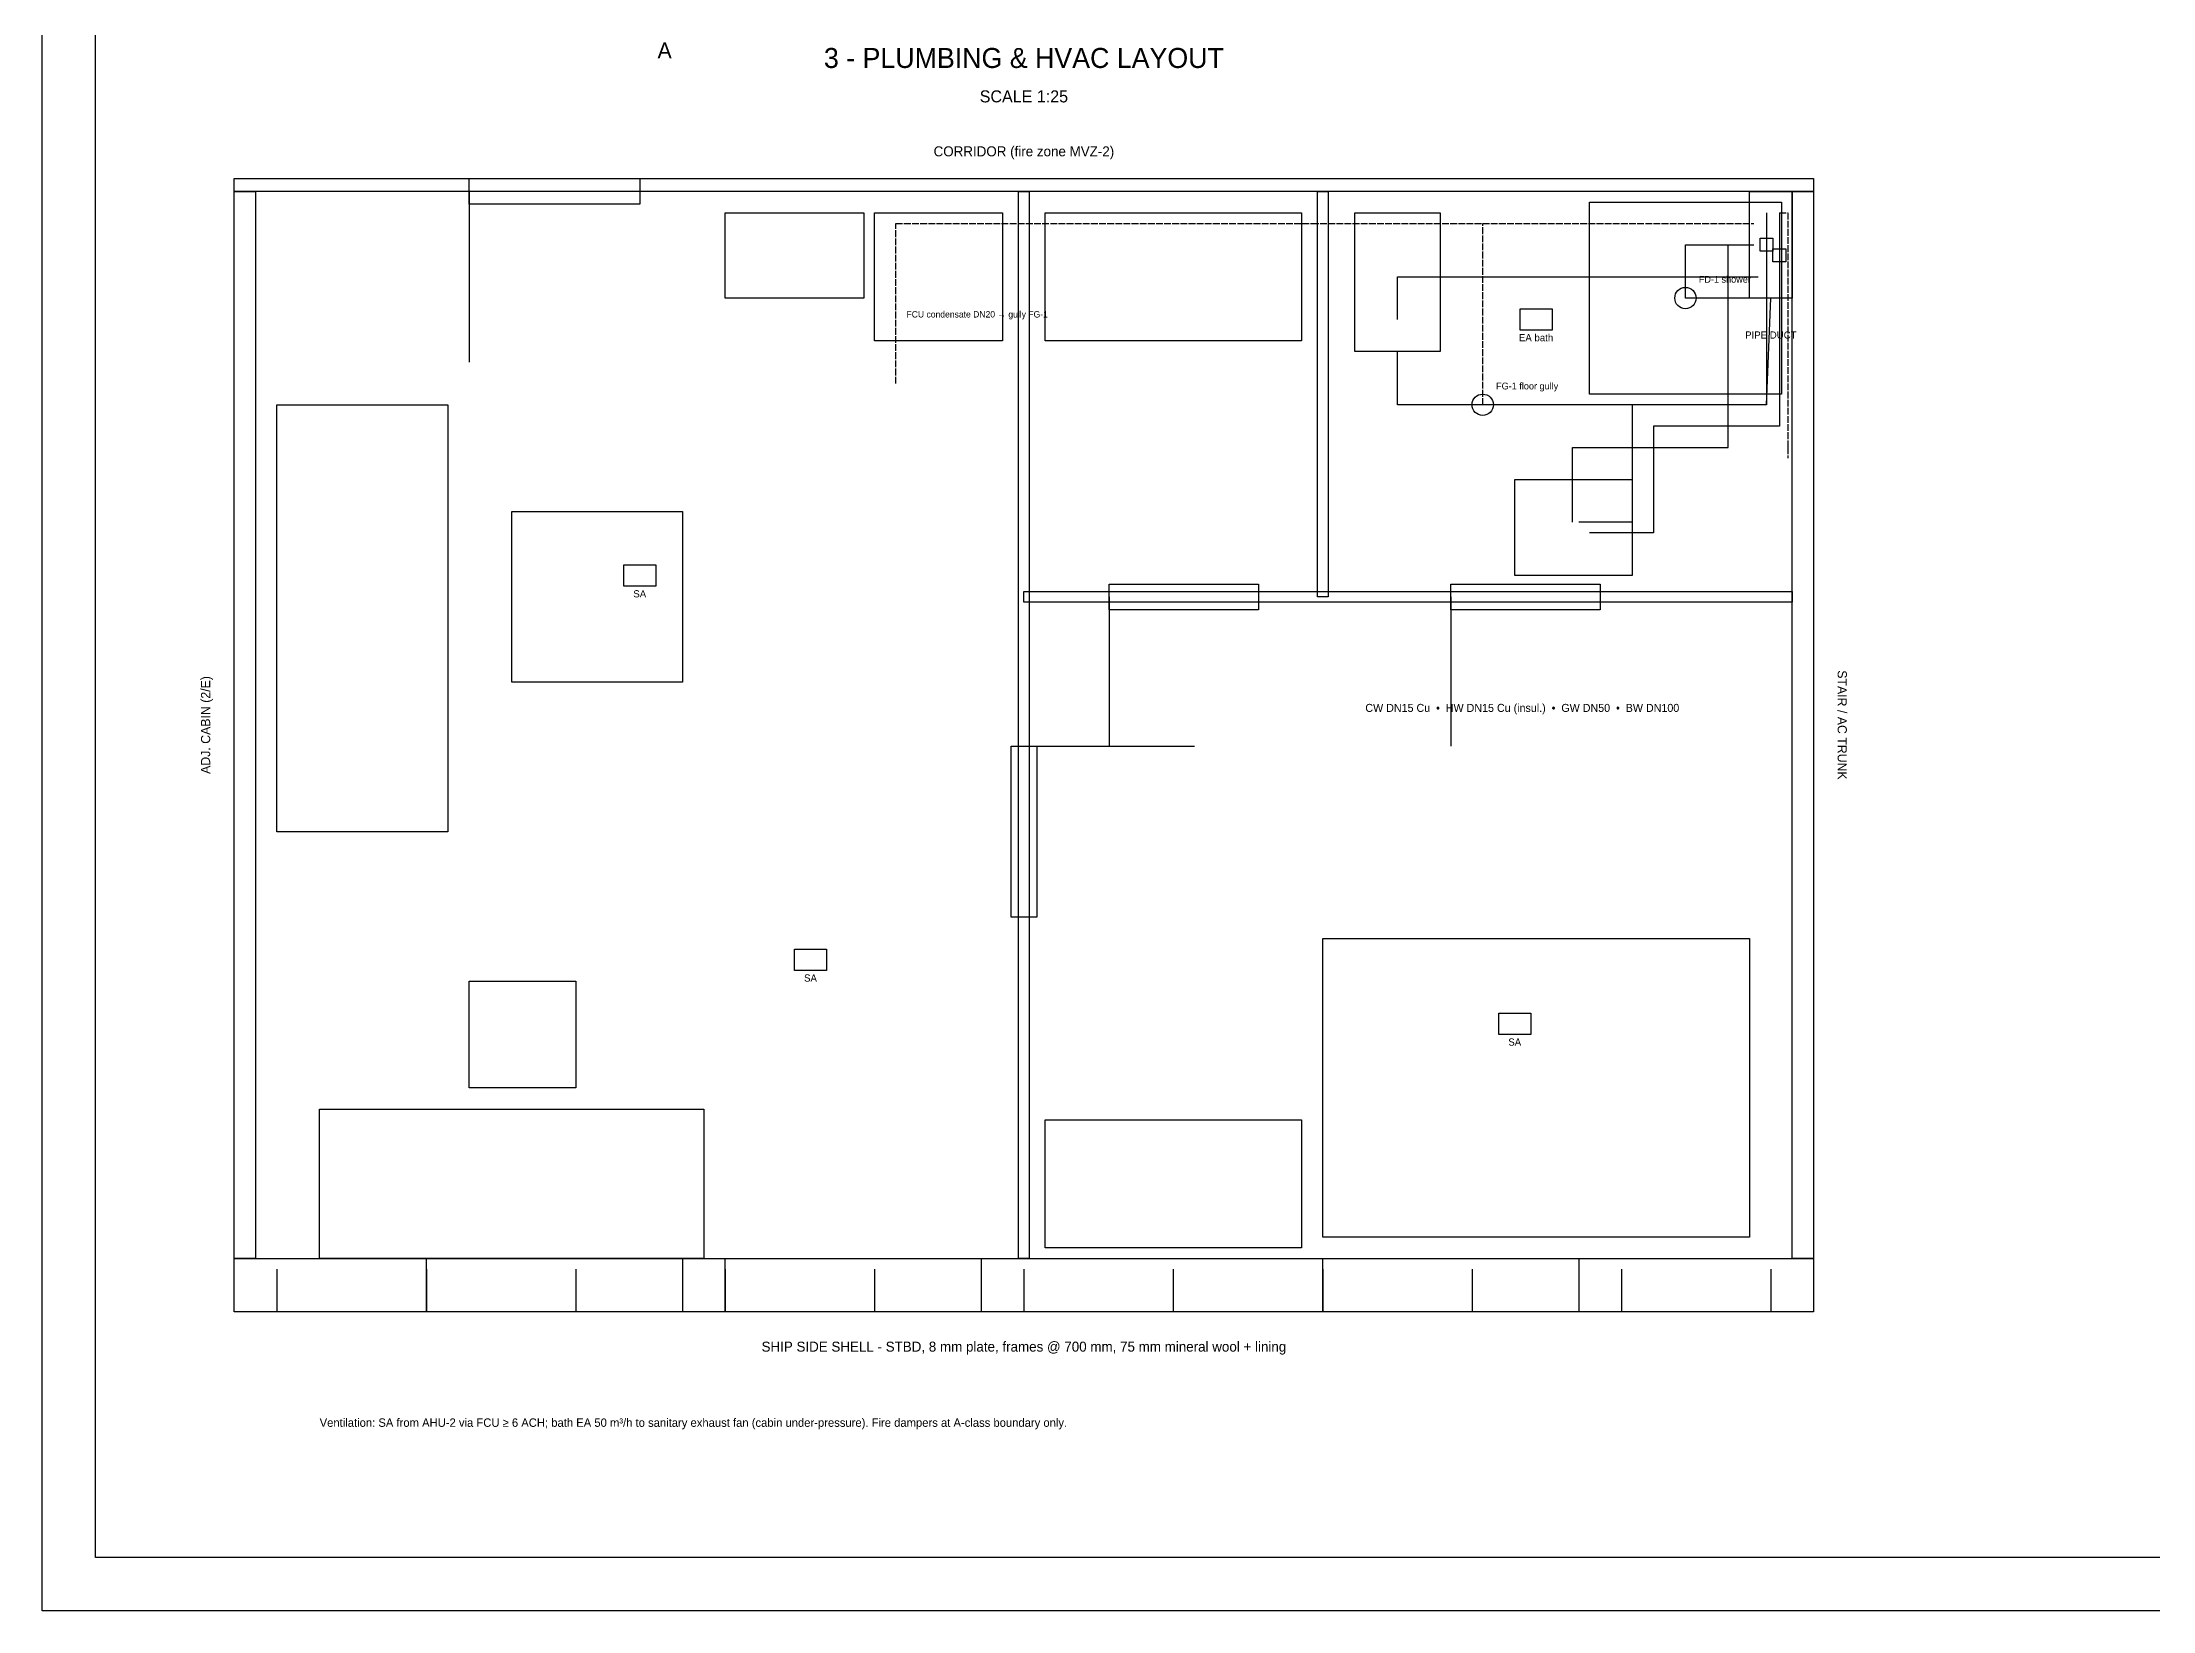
# Model space of a CAD drawing. Header units: millimetres. Extents: x 0 to 841, y 0 to 594.
# Drawn here: x 0 to 395.6, y 0 to 293.9 of the extents above; entities that cross this region are included whole.
import ezdxf
from ezdxf.enums import TextEntityAlignment as Align

# ---------------------------------------------------------------- set-up
doc = ezdxf.new("R2010")
doc.units = ezdxf.units.MM
doc.linetypes.add('DASHED', pattern=[1.524, 1.27, -0.254])
for name, color, linetype in [('BW', 34, 'Continuous'), ('CW', 5, 'Continuous'), ('FUR', 8, 'Continuous'), ('GW', 3, 'Continuous'), ('HW', 30, 'Continuous'), ('OUT', 7, 'Continuous'), ('STR', 7, 'Continuous'), ('TXT', 7, 'Continuous'), ('VENT', 6, 'Continuous')]:
    doc.layers.add(name, color=color, linetype=linetype)

msp = doc.modelspace()

# ---------------------------------------------------------------- linework, layer by layer
at = {"layer": 'BW'}
for p, q in [((254, 242), (254, 250)), ((254, 250), (321.6, 250))]:
    msp.add_line(p, q, dxfattribs=at)
at = {"layer": 'CW'}
for p, q in [((323.2, 262), (323.2, 226)), ((324, 246), (308, 246)), ((323.2, 226), (324, 246)), ((254, 226), (254, 236)), ((298, 226), (254, 226)), ((323.2, 226), (298, 226)), ((298, 226), (298, 204)), ((298, 204), (288, 204))]:
    msp.add_line(p, q, dxfattribs=at)
msp.add_lwpolyline([(322, 257.2), (324.4, 257.2), (324.4, 254.8), (322, 254.8)], close=True, dxfattribs=at)
at = {"layer": 'FUR'}
for p, q in [((80, 266), (80, 234)), ((200, 190), (200, 162)), ((264, 190), (264, 162)), ((184, 162), (216, 162))]:
    msp.add_line(p, q, dxfattribs=at)
for points in [[(128, 262), (154, 262), (154, 246), (128, 246)], [(156, 262), (180, 262), (180, 238), (156, 238)], [(188, 262), (236, 262), (236, 238), (188, 238)], [(246, 262), (262, 262), (262, 236), (246, 236)], [(290, 264), (326, 264), (326, 228), (290, 228)], [(44, 226), (76, 226), (76, 146), (44, 146)], [(276, 212), (298, 212), (298, 194), (276, 194)], [(88, 206), (120, 206), (120, 174), (88, 174)], [(240, 126), (320, 126), (320, 70), (240, 70)], [(80, 118), (100, 118), (100, 98), (80, 98)], [(52, 94), (124, 94), (124, 66), (52, 66)], [(188, 92), (236, 92), (236, 68), (188, 68)]]:
    msp.add_lwpolyline(points, close=True, dxfattribs=at)
at = {"layer": 'GW', "linetype": 'DASHED'}
for p, q in [((160, 230), (160, 260)), ((160, 260), (238, 260)), ((238, 260), (270, 260)), ((270, 226), (270, 260)), ((270, 260), (320.8, 260))]:
    msp.add_line(p, q, dxfattribs=at)
at = {"layer": 'GW'}
for p, q in [((308, 246), (308, 256)), ((308, 256), (320.8, 256)), ((316, 218), (316, 256)), ((286.8, 204), (286.8, 218)), ((286.8, 218), (316, 218))]:
    msp.add_line(p, q, dxfattribs=at)
for centre in [(308, 246), (270, 226)]:
    msp.add_circle(centre, 2, dxfattribs=at)
at = {"layer": 'HW'}
for p, q in [((325.6, 262), (325.6, 222)), ((325.6, 222), (302, 222)), ((302, 222), (302, 202)), ((302, 202), (290, 202))]:
    msp.add_line(p, q, dxfattribs=at)
at = {"layer": 'HW', "linetype": 'DASHED'}
for p, q in [((325.6, 262), (327.2, 262)), ((327.2, 262), (327.2, 218)), ((325.6, 246), (310, 246)), ((327.2, 218), (327.2, 216))]:
    msp.add_line(p, q, dxfattribs=at)
at = {"layer": 'HW'}
msp.add_lwpolyline([(324.4, 255.2), (326.8, 255.2), (326.8, 252.8), (324.4, 252.8)], close=True, dxfattribs=at)
at = {"layer": 'OUT'}
for points in [[(0, 594), (841, 594), (841, 0), (0, 0)], [(10, 584), (831, 584), (831, 10), (10, 10)]]:
    msp.add_lwpolyline(points, close=True, dxfattribs=at)
at = {"layer": 'STR'}
for p, q in [((44, 64), (44, 56)), ((72, 64), (72, 56)), ((100, 64), (100, 56)), ((128, 64), (128, 56)), ((156, 64), (156, 56)), ((184, 64), (184, 56)), ((212, 64), (212, 56)), ((240, 64), (240, 56)), ((268, 64), (268, 56)), ((296, 64), (296, 56)), ((324, 64), (324, 56))]:
    msp.add_line(p, q, dxfattribs=at)
for points in [[(36, 268.4), (332, 268.4), (332, 266), (36, 266)], [(36, 266), (40, 266), (40, 66), (36, 66)], [(80, 268.4), (112, 268.4), (112, 263.6), (80, 263.6)], [(183, 266), (185, 266), (185, 66), (183, 66)], [(239, 266), (241, 266), (241, 190), (239, 190)], [(320, 266), (328, 266), (328, 246), (320, 246)], [(328, 266), (332, 266), (332, 66), (328, 66)], [(184, 191), (328, 191), (328, 189), (184, 189)], [(200, 192.4), (228, 192.4), (228, 187.6), (200, 187.6)], [(264, 192.4), (292, 192.4), (292, 187.6), (264, 187.6)], [(181.6, 162), (186.4, 162), (186.4, 130), (181.6, 130)], [(36, 66), (332, 66), (332, 56), (36, 56)], [(72, 66), (120, 66), (120, 56), (72, 56)], [(128, 66), (176, 66), (176, 56), (128, 56)], [(240, 66), (288, 66), (288, 56), (240, 56)]]:
    msp.add_lwpolyline(points, close=True, dxfattribs=at)
at = {"layer": 'VENT'}
for points in [[(277, 244), (283, 244), (283, 240), (277, 240)], [(109, 196), (115, 196), (115, 192), (109, 192)], [(141, 124), (147, 124), (147, 120), (141, 120)], [(273, 112), (279, 112), (279, 108), (273, 108)]]:
    msp.add_lwpolyline(points, close=True, dxfattribs=at)

# ---------------------------------------------------------------- texts
at = {"layer": 'GW'}
for s, height, p in [('FD-1 shower', 1.275, (310.5, 248.5)), ('FCU condensate DN20 → gully FG-1', 1.2, (162, 242)), ('FG-1 floor gully', 1.275, (272.5, 228.5))]:
    msp.add_text(s, height=height, dxfattribs=at).set_placement(p, align=Align.BOTTOM_LEFT)
at = {"layer": 'TXT'}
msp.add_text('A', height=3, dxfattribs=at).set_placement((118, 290), align=Align.BOTTOM_RIGHT)
for s, height, p in [('3 - PLUMBING & HVAC LAYOUT', 3.75, (184, 288)), ('SCALE 1:25', 2.25, (184, 282)), ('CORRIDOR (fire zone MVZ-2)', 1.875, (184, 272)), ('PIPE DUCT', 1.35, (324, 238)), ('SHIP SIDE SHELL - STBD, 8 mm plate, frames @ 700 mm, 75 mm mineral wool + lining', 1.875, (184, 48))]:
    msp.add_text(s, height=height, dxfattribs=at).set_placement(p, align=Align.BOTTOM_CENTER)
for s, rotation, p in [('ADJ. CABIN (2/E)', 90, (32, 166)), ('STAIR / AC TRUNK', -90, (336, 166))]:
    msp.add_text(s, height=1.725, rotation=rotation, dxfattribs=at).set_placement(p, align=Align.BOTTOM_CENTER)
msp.add_text('CW DN15 Cu  •  HW DN15 Cu (insul.)  •  GW DN50  •  BW DN100', height=1.5, dxfattribs=at).set_placement((248, 168), align=Align.BOTTOM_LEFT)
at = {"layer": 'VENT'}
for s, p in [('EA bath', (280, 237.5)), ('SA', (112, 189.5)), ('SA', (144, 117.5)), ('SA', (276, 105.5))]:
    msp.add_text(s, height=1.35, dxfattribs=at).set_placement(p, align=Align.BOTTOM_CENTER)
msp.add_text('Ventilation: SA from AHU-2 via FCU ≥ 6 ACH; bath EA 50 m³/h to sanitary exhaust fan (cabin under-pressure). Fire dampers at A-class boundary only.', height=1.575, dxfattribs=at).set_placement((52, 34), align=Align.BOTTOM_LEFT)

doc.saveas('drawing.dxf')
